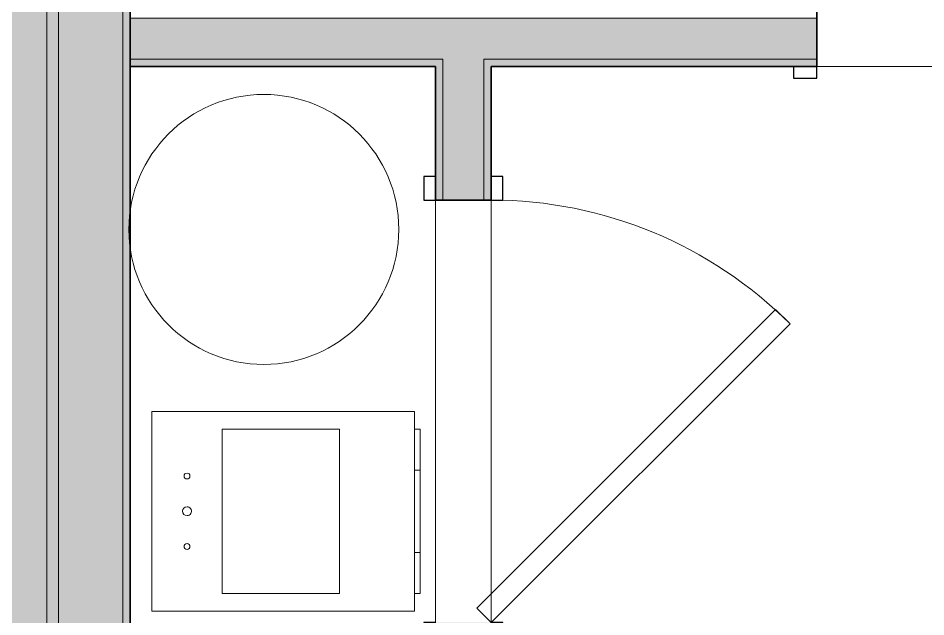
# Model space of a CAD drawing. Header units: inches. Extents: x 6 to 8416, y -388 to 6104.
# Drawn here: x 5383.9 to 5461.2, y 141.8 to 192.8 of the extents above; entities that cross this region are included whole.
import ezdxf

# ---------------------------------------------------------------- set-up
doc = ezdxf.new("R2010")
doc.units = ezdxf.units.IN
doc.header["$MEASUREMENT"] = 0
for name, color, linetype, lineweight in [('A-DOOR', 31, 'Continuous', 18), ('A-DOOR-FRAM', 31, 'Continuous', 25), ('A-GENM', 13, 'Continuous', 18), ('A-ROOM', 32, 'Continuous', 13), ('A-WALL', 113, 'Continuous', 25), ('A-WALL-PATT', 111, 'Continuous', 35), ('I-WALL', 2, 'Continuous', 25), ('M-EQPM', 50, 'Continuous', 18)]:
    doc.layers.add(name, color=color, linetype=linetype, lineweight=lineweight)

# ---------------------------------------------------------------- blocks, each defined once
blk = doc.blocks.new('Unit-Single-Flush-ICC ADA-AM - 36_ x 84_-NR _U-BA _ BATH_-6493405-LEVEL 3 - PLAN Copy 1 Copy 1')
at = {"layer": 'A-DOOR'}
for p, q in [((16.25, 38.375), (18, 38.375)), ((16.25, 2.375), (16.25, 38.375)), ((18, 2.375), (18, 38.375)), ((16.25, 2.375), (18, 2.375))]:
    blk.add_line(p, q, dxfattribs=at)
at = {"layer": 'A-DOOR', "lineweight": 9}
blk.add_arc((18, 2.375), 36, 90, 180, dxfattribs=at)
at = {"layer": 'A-DOOR-FRAM'}
for p, q in [((-18, 3.375), (-20, 3.375)), ((-20, 3.375), (-20, 2.375)), ((-18, 2.375), (-18, 3.375)), ((20, 3.375), (18, 3.375)), ((18, 3.375), (18, 2.375)), ((20, 2.375), (20, 3.375)), ((-20, 2.375), (-18, 2.375)), ((18, 2.375), (20, 2.375)), ((-18, -2.375), (-20, -2.375)), ((-20, -2.375), (-20, -3.375)), ((-18, -3.375), (-18, -2.375)), ((20, -2.375), (18, -2.375)), ((18, -2.375), (18, -3.375)), ((20, -3.375), (20, -2.375)), ((-20, -3.375), (-18, -3.375)), ((18, -3.375), (20, -3.375))]:
    blk.add_line(p, q, dxfattribs=at)
at = {"layer": 'A-DOOR-FRAM', "lineweight": 18}
for p, q in [((-18, 3.375), (-20, 3.375)), ((-20, 3.375), (-20, 2.375)), ((-18, 3.375), (-18, 2.375)), ((20, 3.375), (18, 3.375)), ((18, 3.375), (18, 2.375)), ((20, 3.375), (20, 2.375)), ((-20, 2.375), (-18, 2.375)), ((18, 2.375), (20, 2.375)), ((-20, -3.375), (-20, -2.375)), ((-18, -2.375), (-20, -2.375)), ((-18, -3.375), (-18, -2.375)), ((18, -3.375), (18, -2.375)), ((20, -2.375), (18, -2.375)), ((20, -3.375), (20, -2.375)), ((-20, -3.375), (-18, -3.375)), ((18, -3.375), (20, -3.375))]:
    blk.add_line(p, q, dxfattribs=at)
blk = doc.blocks.new('PL Water Heater-IL - 40 Gallon-2510271-LEVEL 3 - PLAN Copy 1 Copy 1')
at = {"layer": 'M-EQPM'}
blk.add_circle((0, 0), 11.5, dxfattribs=at)
blk = doc.blocks.new('ME Fan Coil Unit - Vertical - Stack-IL - 300 CFM-V1096-LEVEL 3 - PLAN Copy 1 Copy 1')
at = {"layer": 'A-GENM'}
for p, q in [((1.5, -0.5), (5, -0.5)), ((1.5, -0.5), (5, -0.5)), ((1.5, -0.5), (5, -0.5)), ((1.5, -0.5), (5, -0.5)), ((1.5, -0.5), (5, -0.5)), ((1.5, -0.5), (5, -0.5)), ((1.5, -0.5), (5, -0.5)), ((1.5, -0.5), (5, -0.5)), ((1.5, -0.5), (5, -0.5)), ((1.5, -0.5), (5, -0.5)), ((1.5, -0.5), (5, -0.5)), ((1.5, -0.5), (5, -0.5)), ((1.5, -0.5), (5, -0.5)), ((1.5, -0.5), (5, -0.5)), ((1.5, -0.5), (5, -0.5)), ((1.5, -0.5), (5, -0.5)), ((1.5, -0.5), (5, -0.5)), ((1.5, -0.5), (5, -0.5)), ((1.5, -0.5), (5, -0.5)), ((1.5, -0.5), (5, -0.5)), ((1.5, -0.5), (5, -0.5)), ((1.5, -0.5), (5, -0.5)), ((1.5, -0.5), (5, -0.5)), ((5, -0.5), (12, -0.5)), ((5, -0.5), (12, -0.5)), ((5, -0.5), (12, -0.5)), ((5, -0.5), (12, -0.5)), ((5, -0.5), (12, -0.5)), ((5, -0.5), (12, -0.5)), ((5, -0.5), (12, -0.5)), ((5, -0.5), (12, -0.5)), ((5, -0.5), (12, -0.5)), ((5, -0.5), (12, -0.5)), ((5, -0.5), (12, -0.5)), ((5, -0.5), (12, -0.5)), ((5, -0.5), (12, -0.5)), ((5, -0.5), (12, -0.5)), ((5, -0.5), (12, -0.5)), ((5, -0.5), (12, -0.5)), ((5, -0.5), (12, -0.5)), ((5, -0.5), (12, -0.5)), ((5, -0.5), (12, -0.5)), ((5, -0.5), (12, -0.5)), ((5, -0.5), (12, -0.5)), ((5, -0.5), (12, -0.5)), ((5, -0.5), (12, -0.5)), ((12, -0.5), (15.5, -0.5)), ((12, -0.5), (15.5, -0.5)), ((12, -0.5), (15.5, -0.5)), ((12, -0.5), (15.5, -0.5)), ((12, -0.5), (15.5, -0.5)), ((12, -0.5), (15.5, -0.5)), ((12, -0.5), (15.5, -0.5)), ((12, -0.5), (15.5, -0.5)), ((12, -0.5), (15.5, -0.5)), ((12, -0.5), (15.5, -0.5)), ((12, -0.5), (15.5, -0.5)), ((12, -0.5), (15.5, -0.5)), ((12, -0.5), (15.5, -0.5)), ((12, -0.5), (15.5, -0.5)), ((12, -0.5), (15.5, -0.5)), ((12, -0.5), (15.5, -0.5)), ((12, -0.5), (15.5, -0.5)), ((12, -0.5), (15.5, -0.5)), ((12, -0.5), (15.5, -0.5)), ((12, -0.5), (15.5, -0.5)), ((12, -0.5), (15.5, -0.5)), ((12, -0.5), (15.5, -0.5)), ((12, -0.5), (15.5, -0.5))]:
    blk.add_line(p, q, dxfattribs=at)
at = {"layer": 'M-EQPM'}
for p, q in [((17, 22.375), (0, 22.375)), ((0, 22.375), (0, 0)), ((0, 0), (0, 22.375)), ((0, 22.375), (17, 22.375)), ((17, 0), (17, 22.375)), ((17, 22.375), (17, 0)), ((1.5, 16.375), (15.5, 16.375)), ((1.5, 6.375), (1.5, 16.375)), ((15.5, 16.375), (1.5, 16.375)), ((1.5, 16.375), (1.5, 6.375)), ((15.5, 16.375), (15.5, 6.375)), ((15.5, 6.375), (15.5, 16.375)), ((15.5, 6.375), (1.5, 6.375)), ((1.5, 6.375), (15.5, 6.375)), ((0, 0), (17, 0)), ((1.5, 0), (0, 0)), ((5, 0), (1.5, 0)), ((1.5, 0), (15.5, 0)), ((15.5, 0), (1.5, 0)), ((5, 0), (1.5, 0)), ((1.5, 0), (5, 0)), ((1.5, 0), (1.5, -0.5)), ((1.5, 0), (1.5, -0.5)), ((1.5, 0), (1.5, -0.5)), ((1.5, 0), (1.5, -0.5)), ((15.5, -0.5), (1.5, -0.5)), ((1.5, -0.5), (15.5, -0.5)), ((5, -0.5), (1.5, -0.5)), ((1.5, -0.5), (5, -0.5)), ((12, 0), (5, 0)), ((5, 0), (12, 0)), ((12, 0), (5, 0)), ((12, 0), (5, 0)), ((5, 0), (12, 0)), ((5, 0), (5, -0.5)), ((5, 0), (5, -0.5)), ((12, -0.5), (5, -0.5)), ((5, -0.5), (12, -0.5)), ((12, -0.5), (5, -0.5)), ((5, -0.5), (12, -0.5)), ((15.5, 0), (12, 0)), ((15.5, 0), (12, 0)), ((12, 0), (15.5, 0)), ((12, -0.5), (12, 0)), ((12, 0), (12, -0.5)), ((15.5, -0.5), (12, -0.5)), ((12, -0.5), (15.5, -0.5)), ((17, 0), (15.5, 0)), ((15.5, -0.5), (15.5, 0)), ((15.5, 0), (15.5, -0.5)), ((15.5, -0.5), (15.5, 0)), ((15.5, 0), (15.5, -0.5))]:
    blk.add_line(p, q, dxfattribs=at)
for centre, radius, start, end in [((5.5, 19.375), 0.25, 0, 180), ((5.5, 19.375), 0.25, 0, 180), ((5.5, 19.375), 0.25, 180, 360), ((5.5, 19.375), 0.25, 180, 360), ((8.5, 19.375), 0.375, 0, 180), ((8.5, 19.375), 0.375, 0, 180), ((8.5, 19.375), 0.375, 180, 240), ((8.5, 19.375), 0.375, 180, 240), ((8.5, 19.375), 0.375, 255, 360), ((8.5, 19.375), 0.375, 255, 360), ((11.5, 19.375), 0.25, 0, 180), ((11.5, 19.375), 0.25, 0, 180), ((11.5, 19.375), 0.25, 180, 360), ((11.5, 19.375), 0.25, 180, 360), ((8.5, 19.375), 0.375, 240, 255), ((8.5, 19.375), 0.375, 240, 255)]:
    blk.add_arc(centre, radius, start, end, dxfattribs=at)
blk = doc.blocks.new('Unit-Single-Flush-ICC ADA-AM - 36_ x 84_-NR _U-M _ Maintenance_Utility Only_-6560986-LEVEL 3 - PLAN Copy 1 Copy 1')
at = {"layer": 'A-DOOR'}
for p, q in [((-8.693, 26.593), (-7.456, 27.831)), ((18, 2.375), (-7.456, 27.831)), ((16.763, 1.138), (-8.693, 26.593)), ((16.763, 1.138), (18, 2.375))]:
    blk.add_line(p, q, dxfattribs=at)
at = {"layer": 'A-DOOR', "lineweight": 9}
blk.add_arc((18, 2.375), 36, 135, 180, dxfattribs=at)
at = {"layer": 'A-DOOR-FRAM'}
for p, q in [((-18, 3.375), (-20, 3.375)), ((-20, 3.375), (-20, 2.375)), ((-18, 2.375), (-18, 3.375)), ((20, 3.375), (18, 3.375)), ((18, 3.375), (18, 2.375)), ((20, 2.375), (20, 3.375)), ((-20, 2.375), (-18, 2.375)), ((18, 2.375), (20, 2.375)), ((-18, -2.375), (-20, -2.375)), ((-20, -2.375), (-20, -3.375)), ((-18, -3.375), (-18, -2.375)), ((20, -2.375), (18, -2.375)), ((18, -2.375), (18, -3.375)), ((20, -3.375), (20, -2.375)), ((-20, -3.375), (-18, -3.375)), ((18, -3.375), (20, -3.375))]:
    blk.add_line(p, q, dxfattribs=at)
at = {"layer": 'A-DOOR-FRAM', "lineweight": 18}
for p, q in [((-18, 3.375), (-20, 3.375)), ((-20, 3.375), (-20, 2.375)), ((-18, 3.375), (-18, 2.375)), ((20, 3.375), (18, 3.375)), ((18, 3.375), (18, 2.375)), ((20, 3.375), (20, 2.375)), ((-20, 2.375), (-18, 2.375)), ((18, 2.375), (20, 2.375)), ((-20, -3.375), (-20, -2.375)), ((-18, -2.375), (-20, -2.375)), ((-18, -3.375), (-18, -2.375)), ((18, -3.375), (18, -2.375)), ((20, -2.375), (18, -2.375)), ((20, -3.375), (20, -2.375)), ((-20, -3.375), (-18, -3.375)), ((18, -3.375), (20, -3.375))]:
    blk.add_line(p, q, dxfattribs=at)

msp = doc.modelspace()

# ---------------------------------------------------------------- hatches: boundary and pattern name
at = {"layer": 'A-WALL-PATT', "lineweight": 25}
msp.add_hatch(color=10, dxfattribs=at).paths.add_polyline_path([(5392.79033733, 131.93577679), (5393.41533733, 131.93577679), (5393.41533733, 262.06077679), (5392.79033733, 262.06077679), (5392.79033733, 134.29406081)])
at = {"layer": 'A-WALL-PATT', "lineweight": 25, "transparency": 33554560}
h = msp.add_hatch(color=10, dxfattribs=at)
h.paths.add_polyline_path([(5547.16533733, 188.68577679), (5547.16533733, 189.31077679), (5538.79033733, 189.31077679), (5538.79033733, 188.68577679)])
h.paths.add_polyline_path([(5419.41533733, 188.68577679), (5420.04033733, 188.68577679), (5420.04033733, 189.31077679), (5393.41533733, 189.31077679), (5393.41533733, 188.68577679)])
h.paths.add_polyline_path([(5451.91533733, 188.68577679), (5451.91533733, 189.31077679), (5423.54033733, 189.31077679), (5423.54033733, 188.68577679), (5424.16533733, 188.68577679)])
h.paths.add_polyline_path([(5502.79033733, 188.68577679), (5502.79033733, 189.31077679), (5487.91533733, 189.31077679), (5487.91533733, 188.68577679), (5489.52053685, 188.68577679)])
h = msp.add_hatch(color=10, dxfattribs=at)
h.paths.add_polyline_path([(5419.41533733, 136.68577679), (5420.04033733, 136.68577679), (5420.04033733, 141.31077679), (5419.41533733, 141.31077679)])
h.paths.add_polyline_path([(5419.41533733, 177.31077679), (5420.04033733, 177.31077679), (5420.04033733, 188.68577679), (5419.41533733, 188.68577679)])
at = {"layer": 'A-WALL-PATT', "transparency": 33554560}
h = msp.add_hatch(color=10, dxfattribs=at)
h.paths.add_polyline_path([(5423.54033733, 136.68577679), (5424.16533733, 136.68577679), (5424.16533733, 141.31077679), (5423.54033733, 141.31077679)])
h.paths.add_polyline_path([(5424.16533733, 177.31077679), (5424.16533733, 188.68577679), (5423.54033733, 188.68577679), (5423.54033733, 177.31077679)])
at = {"layer": 'I-WALL'}
for points in [[(5382.79033733, 131.93577679), (5386.29033733, 131.93577679), (5386.29033733, 262.56077679), (5380.79033733, 262.56077679), (5380.79033733, 131.93577679), (5382.29033733, 131.93577679)], [(5387.29033733, 131.93577679), (5387.29033733, 262.56077679), (5386.29033733, 262.56077679), (5386.29033733, 131.93577679)], [(5388.29303685, 131.93577679), (5392.79033733, 131.93577679), (5392.79033733, 262.56077679), (5387.29033733, 262.56077679), (5387.29033733, 131.93577679)]]:
    msp.add_hatch(color=10, dxfattribs=at).paths.add_polyline_path(points)
at = {"layer": 'I-WALL', "transparency": 33554560}
h = msp.add_hatch(color=10, dxfattribs=at)
h.paths.add_polyline_path([(5546.54033733, 189.31077679), (5546.54033733, 192.81077679), (5538.79033733, 192.81077679), (5538.79033733, 189.31077679)])
h.paths.add_polyline_path([(5393.41533733, 189.31077679), (5451.91533733, 189.31077679), (5451.91533733, 192.81077679), (5393.41533733, 192.81077679)])
h.paths.add_polyline_path([(5502.79033733, 189.31077679), (5502.79033733, 192.81077679), (5487.91533733, 192.81077679), (5487.91533733, 189.31077679), (5489.52053685, 189.31077679)])
h = msp.add_hatch(color=10, dxfattribs=at)
h.paths.add_polyline_path([(5422.03553685, 136.06077679), (5423.54033733, 136.06077679), (5423.54033733, 141.31077679), (5420.04033733, 141.31077679), (5420.04033733, 136.06077679)])
h.paths.add_polyline_path([(5423.54033733, 177.31077679), (5423.54033733, 189.31077679), (5420.04033733, 189.31077679), (5420.04033733, 177.31077679), (5422.03553685, 177.31077679)])

# ---------------------------------------------------------------- linework, layer by layer
at = {"layer": 'A-ROOM', "lineweight": 9, "flags": 128}
msp.add_lwpolyline([(5491.85253134, 188.68577679), (5424.16533733, 188.68577679), (5424.16533733, 134.31077679), (5419.41533733, 134.31077679), (5419.41533733, 188.68577679), (5393.41533733, 188.68577679), (5393.41533733, 131.93577679), (5391.41533733, 131.93577679), (5391.41533733, -23.18922321), (5928.16533733, -23.18922321)], dxfattribs=at)
at = {"layer": 'A-WALL', "lineweight": 9}
for p, q in [((5386.29033733, 262.56077679), (5386.29033733, -24.43922321)), ((5387.29033733, 262.56077679), (5387.29033733, -24.43922321)), ((5392.79033733, 262.56077679), (5392.79033733, 131.93577679)), ((5451.91533733, 192.81077679), (5393.41533733, 192.81077679)), ((5420.04033733, 189.31077679), (5393.41533733, 189.31077679)), ((5420.04033733, 177.31077679), (5420.04033733, 189.31077679)), ((5451.91533733, 189.31077679), (5423.54033733, 189.31077679)), ((5423.54033733, 177.31077679), (5423.54033733, 189.31077679))]:
    msp.add_line(p, q, dxfattribs=at)
at = {"layer": 'I-WALL', "lineweight": 35}
for p, q in [((5393.41533733, 131.93577679), (5393.41533733, 261.43577679)), ((5451.91533733, 188.68577679), (5451.91533733, 193.43577679)), ((5393.41533733, 188.68577679), (5419.41533733, 188.68577679)), ((5419.41533733, 188.68577679), (5419.41533733, 177.31077679)), ((5424.16533733, 188.68577679), (5451.91533733, 188.68577679)), ((5424.16533733, 177.31077679), (5424.16533733, 188.68577679)), ((5419.41533733, 177.31077679), (5424.16533733, 177.31077679))]:
    msp.add_line(p, q, dxfattribs=at)

# ---------------------------------------------------------------- block references
at = {"layer": 'A-DOOR'}
msp.add_blockref('Unit-Single-Flush-ICC ADA-AM - 36_ x 84_-NR _U-BA _ BATH_-6493405-LEVEL 3 - PLAN Copy 1 Copy 1', (5469.91533733, 191.06077679), dxfattribs=at)
at = {"layer": 'A-DOOR', "rotation": 270}
msp.add_blockref('Unit-Single-Flush-ICC ADA-AM - 36_ x 84_-NR _U-M _ Maintenance_Utility Only_-6560986-LEVEL 3 - PLAN Copy 1 Copy 1', (5421.79033733, 159.31077679), dxfattribs=at)
at = {"layer": 'M-EQPM'}
for name, p, rotation in [('PL Water Heater-IL - 40 Gallon-2510271-LEVEL 3 - PLAN Copy 1 Copy 1', (5404.79033733, 174.81077679), 269.999999999999), ('ME Fan Coil Unit - Vertical - Stack-IL - 300 CFM-V1096-LEVEL 3 - PLAN Copy 1 Copy 1', (5417.62070753, 142.30053146), 89.9999999999999)]:
    msp.add_blockref(name, p, dxfattribs=dict(at, rotation=rotation))

doc.saveas('drawing.dxf')
